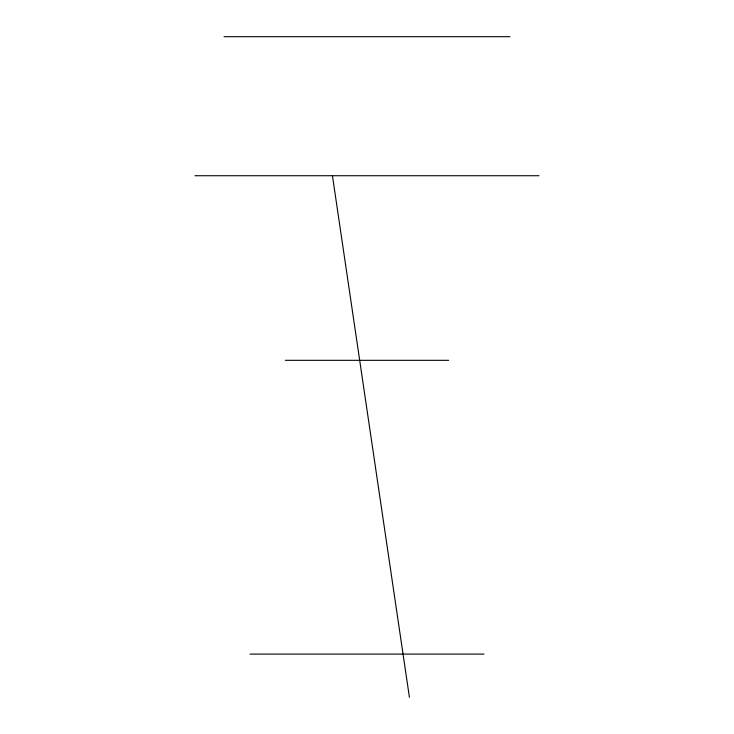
<?xml version="1.0" encoding="UTF-8"?>
<svg xmlns="http://www.w3.org/2000/svg" width="734" height="734" viewBox="0 0 734 734"><rect width="100%" height="100%" fill="white"/><g stroke="black" fill="none" stroke-linecap="round" stroke-linejoin="round"><path stroke-width="1.1" d="M224.044 36.7L509.956 36.7M194.978 175.729L539.022 175.729M285.306 360.321L448.694 360.321M250 654.095L484 654.095M332.438 175.729L409.416 697.3"/></g></svg>
